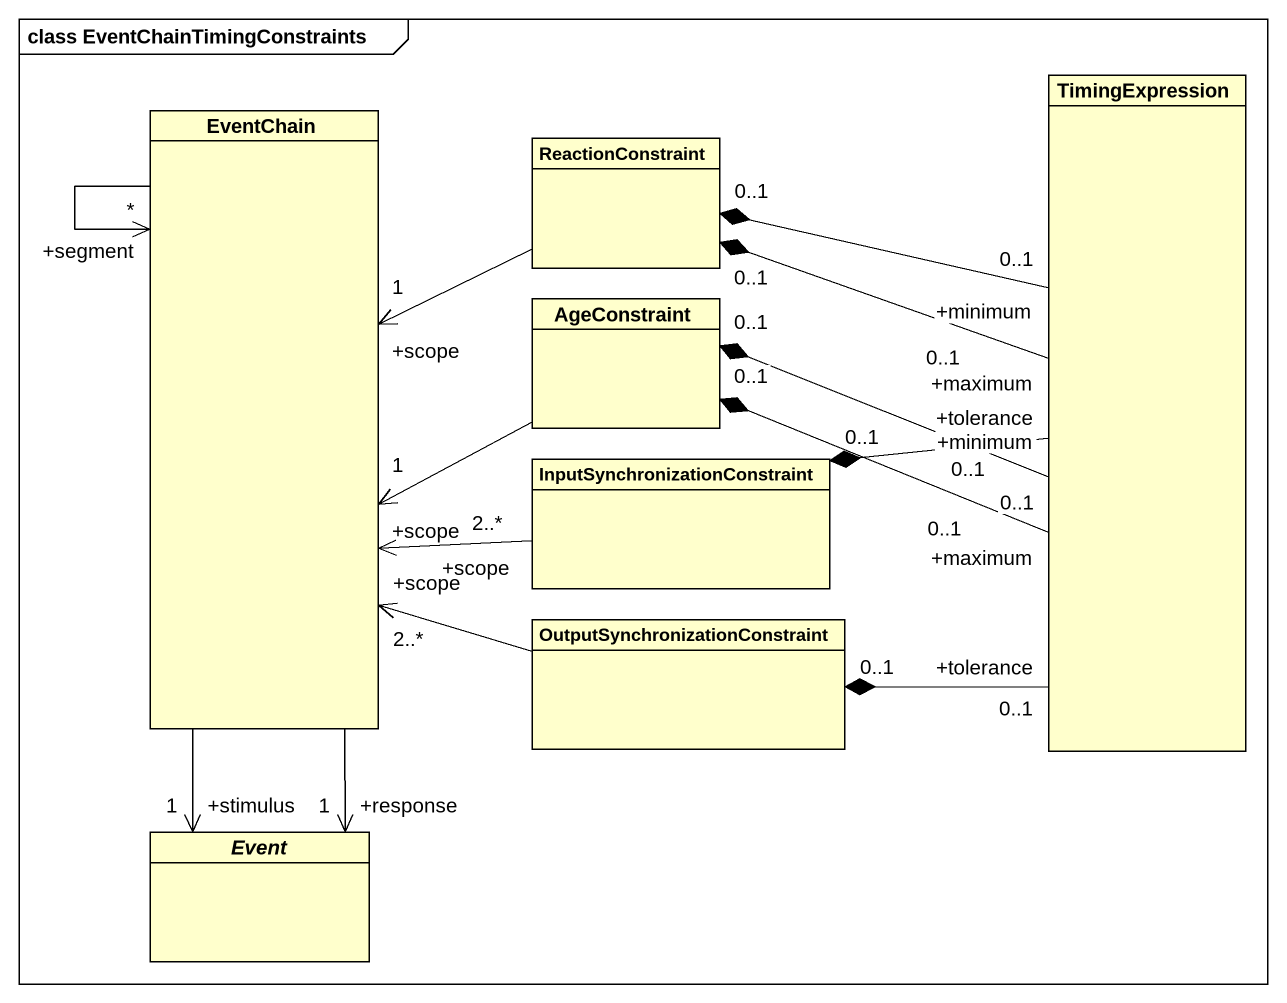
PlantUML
@startuml
mainframe class EventChainTimingConstraints
hide circle
hide empty members
class EventChain
class ReactionConstraint
class TimingExpression
class AgeConstraint
class "InputSynchronizationConstraint" as InputSynchronizationConstrai
class "OutputSynchronizationConstraint" as OutputSynchronizationConstra
abstract class Event
EventChain --> "+segment\n*" EventChain
EventChain --> "+response\n1" Event
EventChain --> "+stimulus\n1" Event
ReactionConstraint -left-> "+scope\n1" EventChain
ReactionConstraint "0..1" *-right- "+minimum\n0..1" TimingExpression
ReactionConstraint "0..1" *-right- "+maximum\n0..1" TimingExpression
TimingExpression "+tolerance\n0..1" -left-* "0..1" InputSynchronizationConstrai
TimingExpression "+tolerance\n0..1" -left-* "0..1" OutputSynchronizationConstra
AgeConstraint -left-> "+scope\n1" EventChain
AgeConstraint "0..1" *-right- "+minimum\n0..1" TimingExpression
AgeConstraint "0..1" *-right- "+maximum\n0..1" TimingExpression
InputSynchronizationConstrai -left-> "+scope\n2..*" EventChain
OutputSynchronizationConstra -up-> "+scope\n2..*" EventChain
@enduml
